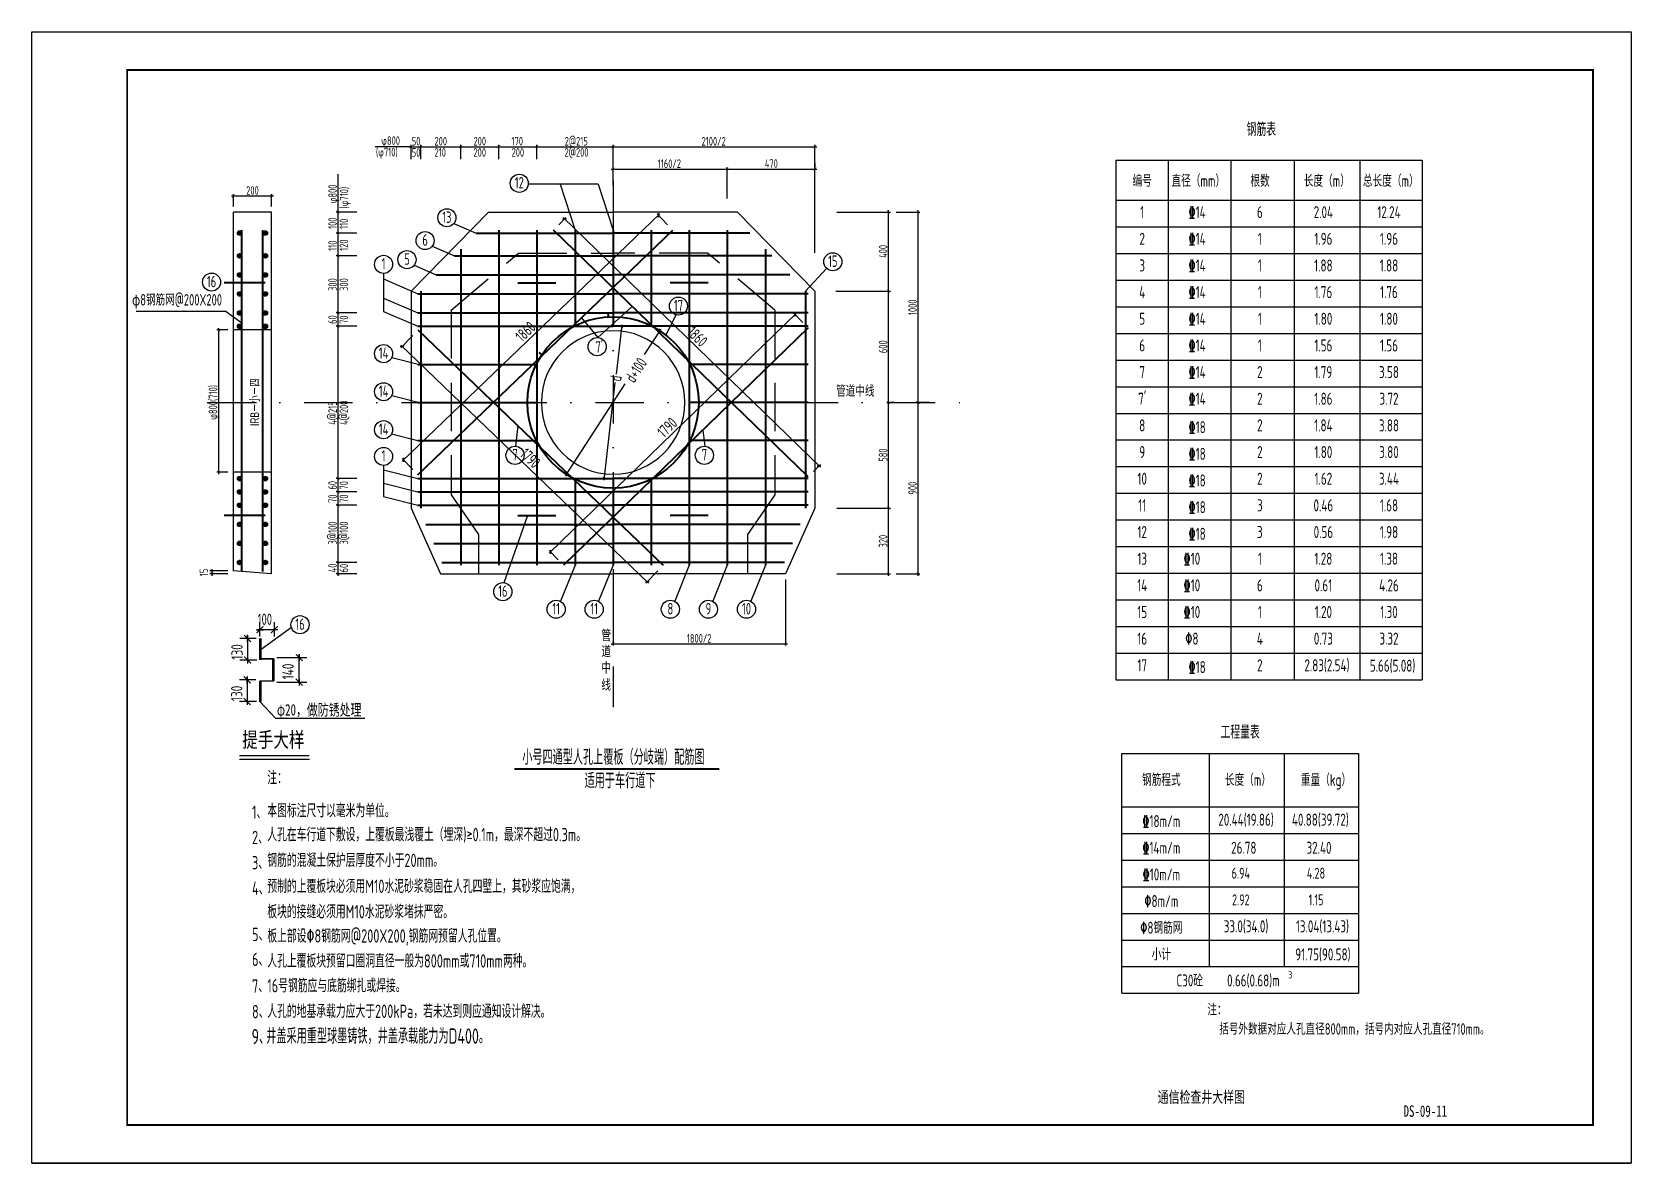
# Model space of a CAD drawing. Extents: x -62 to 831, y 365 to 975.
# Drawn here: x 411.1 to 831.1, y 678.4 to 975.4 of the extents above; entities that cross this region are included whole.
import ezdxf
from ezdxf.enums import TextEntityAlignment as Align

# ---------------------------------------------------------------- set-up
doc = ezdxf.new("R2010")
doc.units = 0
doc.linetypes.add('DASHDOT', pattern=[25.4, 12.7, -6.35, 0, -6.35])
doc.linetypes.add('DASHED', pattern=[19.05, 12.7, -6.35])
doc.layers.get('0').update_dxf_attribs({"linetype": 'CONTINUOUS'})
doc.layers.get('DEFPOINTS').update_dxf_attribs({"linetype": 'CONTINUOUS'})
for name, color, linetype in [('0-TK', 7, 'CONTINUOUS'), ('TK', 7, 'CONTINUOUS'), ('尺寸标注', 3, 'CONTINUOUS'), ('文字', 3, 'CONTINUOUS'), ('标注', 6, 'CONTINUOUS'), ('标注引线', 3, 'CONTINUOUS'), ('表格', 3, 'CONTINUOUS'), ('轮廓线', 1, 'CONTINUOUS')]:
    doc.layers.add(name, color=color, linetype=linetype)
doc.layers.add('钢筋', color=5, linetype='CONTINUOUS', lineweight=40)
doc.styles.add('HZTXT', font='仿宋_GB2312.ttf', dxfattribs={"width": 0.75, "height": 3})
doc.styles.add('JT-TK', font='simfang.ttf', dxfattribs={"width": 0.7, "height": 3})
doc.styles.get("Standard").update_dxf_attribs({"font": 'tssdeng.shx', "width": 0.7, "bigfont": 'tssdchn.shx'})
doc.dimstyles.get("Standard").update_dxf_attribs({"dimscale": 0, "dimtxt": 4.5, "dimasz": 1.5, "dimexe": 1, "dimexo": 3, "dimtad": 1, "dimdec": 4, "dimlfac": 10, "dimdsep": 46, "dimlunit": 6, "dimtxsty": 'HZTXT', "dimblk1": 'ARCHTICK', "dimblk2": 'ARCHTICK', "dimsah": 1, "dimcen": 2.5, "dimdle": 1, "dimadec": 0, "dimazin": 0, "dimtfac": 1, "dimtdec": 4, "dimtmove": 2, "dimatfit": 3, "dimldrblk": 'ARCHTICK', "dimfxl": 1, "dimtolj": 1, "dimtzin": 0, "dimarcsym": 0})

# ---------------------------------------------------------------- blocks, each defined once
blk = doc.blocks.new('_ARCHTICK')
at = {"color": 0, "linetype": 'ByBlock', "const_width": 0.15}
blk.add_lwpolyline([(-0.5, -0.5), (0.5, 0.5)], dxfattribs=at)
blk = doc.blocks.new('*D5')
at = {"layer": 'DEFPOINTS', "color": 0, "transparency": 16777216}
for p in [(565.99, 897.94), (561.5, 858.2)]:
    blk.add_point(p, dxfattribs=at)
at = {"layer": '尺寸标注', "color": 0, "lineweight": -2, "transparency": 16777216}
for p, q in [((566.05, 898.44), (564.59, 885.51)), ((566.3, 897.56), (565.68, 898.33)), ((561.45, 857.7), (564.34, 883.31)), ((561.81, 857.81), (561.2, 858.58))]:
    blk.add_line(p, q, dxfattribs=at)
at = {"layer": '尺寸标注', "color": 0, "transparency": 16777216, "insert": (564.46, 884.41), "char_height": 3, "attachment_point": 5, "rotation": 83.5625}
blk.add_mtext('\\A1;d', dxfattribs=at)
blk = doc.blocks.new('*D7')
at = {"layer": 'DEFPOINTS', "color": 0, "transparency": 16777216}
for p in [(576, 896.94), (551.5, 859.2)]:
    blk.add_point(p, dxfattribs=at)
at = {"layer": '尺寸标注', "color": 0, "lineweight": -2, "transparency": 16777216}
for p, q in [((576.27, 897.36), (571.94, 890.69)), ((576.1, 896.46), (575.9, 897.43)), ((551.22, 858.78), (566.9, 882.93)), ((551.6, 858.71), (551.39, 859.68))]:
    blk.add_line(p, q, dxfattribs=at)
at = {"layer": '尺寸标注', "color": 0, "transparency": 16777216, "insert": (569.79, 886.57), "char_height": 3, "attachment_point": 5, "rotation": 57.0089}
blk.add_mtext('\\A1;d+100', dxfattribs=at)
blk = doc.blocks.new('_Oblique')
at = {"color": 0, "linetype": 'ByBlock', "lineweight": -2}
blk.add_line((-0.5, -0.5), (0.5, 0.5), dxfattribs=at)
blk = doc.blocks.new('*D8')
at = {"layer": 'DEFPOINTS', "color": 0, "transparency": 16777216}
for p in [(575.68, 927.27), (579.47, 923.32), (512.5, 859.07)]:
    blk.add_point(p, dxfattribs=at)
at = {"layer": '尺寸标注', "color": 0, "lineweight": -2, "transparency": 16777216}
for p, q in [((508.34, 862.68), (576.04, 927.62)), ((578.08, 924.76), (575.33, 927.63)), ((511.11, 860.51), (508.36, 863.38))]:
    blk.add_line(p, q, dxfattribs=at)
at = {"layer": '尺寸标注', "color": 0, "lineweight": -2, "transparency": 16777216, "xscale": 0.7, "yscale": 0.7, "zscale": 0.7}
for p, rotation in [((575.68, 927.27), 43.81296416717549), ((508.71, 863.02), 223.8129641671755)]:
    blk.add_blockref('_Oblique', p, dxfattribs=dict(at, rotation=rotation))
at = {"layer": '尺寸标注', "color": 0, "transparency": 16777216, "insert": (540.72, 896.68), "char_height": 3, "attachment_point": 5, "rotation": 43.813}
blk.add_mtext('\\A1;1860', dxfattribs=at)
blk = doc.blocks.new('*D9')
at = {"layer": 'DEFPOINTS', "color": 0, "transparency": 16777216}
for p in [(611.59, 901.14), (615, 897.63), (550.72, 835.32)]:
    blk.add_point(p, dxfattribs=at)
at = {"layer": '尺寸标注', "color": 0, "lineweight": -2, "transparency": 16777216}
for p, q in [((546.95, 838.48), (611.95, 901.49)), ((613.61, 899.07), (611.25, 901.5)), ((549.33, 836.76), (546.97, 839.19))]:
    blk.add_line(p, q, dxfattribs=at)
at = {"layer": '尺寸标注', "color": 0, "lineweight": -2, "transparency": 16777216, "xscale": 0.7, "yscale": 0.7, "zscale": 0.7}
for p, rotation in [((611.59, 901.14), 44.10918552547958), ((547.31, 838.83), 224.1091855254796)]:
    blk.add_blockref('_Oblique', p, dxfattribs=dict(at, rotation=rotation))
at = {"layer": '尺寸标注', "color": 0, "transparency": 16777216, "insert": (577.97, 871.51), "char_height": 3, "attachment_point": 5, "rotation": 44.1092}
blk.add_mtext('\\A1;1790', dxfattribs=at)
blk = doc.blocks.new('*D10')
at = {"layer": 'DEFPOINTS', "color": 0, "transparency": 16777216}
for p in [(548.14, 923.32), (617.85, 861.45), (615, 858.51)]:
    blk.add_point(p, dxfattribs=at)
at = {"layer": '尺寸标注', "color": 0, "lineweight": -2, "transparency": 16777216}
for p, q in [((549.53, 924.76), (551.33, 926.62)), ((550.63, 926.61), (618.2, 861.1)), ((616.39, 859.94), (618.19, 861.81))]:
    blk.add_line(p, q, dxfattribs=at)
at = {"layer": '尺寸标注', "color": 0, "lineweight": -2, "transparency": 16777216, "xscale": 0.7, "yscale": 0.7, "zscale": 0.7}
for p, rotation in [((550.99, 926.26), 135.8908144745205), ((617.85, 861.45), 315.8908144745205)]:
    blk.add_blockref('_Oblique', p, dxfattribs=dict(at, rotation=rotation))
at = {"layer": '尺寸标注', "color": 0, "transparency": 16777216, "insert": (585.89, 895.38), "char_height": 3, "attachment_point": 5, "rotation": 315.8908}
blk.add_mtext('\\A1;1860', dxfattribs=at)
blk = doc.blocks.new('*D11')
at = {"layer": 'DEFPOINTS', "color": 0, "transparency": 16777216}
for p in [(512.5, 897.12), (576.87, 835.32), (572.72, 831.01)]:
    blk.add_point(p, dxfattribs=at)
at = {"layer": '尺寸标注', "color": 0, "lineweight": -2, "transparency": 16777216}
for p, q in [((511.11, 895.68), (508.01, 892.45)), ((507.99, 893.16), (573.08, 830.66)), ((575.48, 833.88), (572.38, 830.65))]:
    blk.add_line(p, q, dxfattribs=at)
at = {"layer": '尺寸标注', "color": 0, "lineweight": -2, "transparency": 16777216, "xscale": 0.7, "yscale": 0.7, "zscale": 0.7}
for p, rotation in [((508.36, 892.81), 136.164803537651), ((572.72, 831.01), 316.164803537651)]:
    blk.add_blockref('_Oblique', p, dxfattribs=dict(at, rotation=rotation))
at = {"layer": '尺寸标注', "color": 0, "transparency": 16777216, "insert": (542.01, 863.44), "char_height": 3, "attachment_point": 5, "rotation": 316.1648}
blk.add_mtext('\\A1;1790', dxfattribs=at)
blk = doc.blocks.new('_DIMX')
blk.add_line((-150, 0), (150, 0))
at = {"const_width": 50}
blk.add_lwpolyline([(-150.36, -150.36), (150.36, 150.36)], dxfattribs=at)

msp = doc.modelspace()

# ---------------------------------------------------------------- hatches: boundary and pattern name
at = {"layer": '钢筋'}
h = msp.add_hatch(color=256, dxfattribs=at)
edge = h.paths.add_edge_path()
edge.add_arc((465.654, 922.57), 0.5, -180, 180, ccw=False)
h = msp.add_hatch(color=256, dxfattribs=at)
edge = h.paths.add_edge_path()
edge.add_arc((472.416, 922.57), 0.5, 0, 360)
h = msp.add_hatch(color=256, dxfattribs=at)
edge = h.paths.add_edge_path()
edge.add_arc((465.654, 916.57), 0.5, -180, 180, ccw=False)
h = msp.add_hatch(color=256, dxfattribs=at)
edge = h.paths.add_edge_path()
edge.add_arc((472.416, 916.57), 0.5, 0, 360)
h = msp.add_hatch(color=256, dxfattribs=at)
edge = h.paths.add_edge_path()
edge.add_arc((465.654, 911.57), 0.5, -180, 180, ccw=False)
h = msp.add_hatch(color=256, dxfattribs=at)
edge = h.paths.add_edge_path()
edge.add_arc((472.416, 911.57), 0.5, 0, 360)
h = msp.add_hatch(color=256, dxfattribs=at)
edge = h.paths.add_edge_path()
edge.add_arc((465.654, 906.57), 0.5, -180, 180, ccw=False)
h = msp.add_hatch(color=256, dxfattribs=at)
edge = h.paths.add_edge_path()
edge.add_arc((472.416, 906.57), 0.5, 0, 360)
h = msp.add_hatch(color=256, dxfattribs=at)
edge = h.paths.add_edge_path()
edge.add_arc((465.654, 901.57), 0.5, -180, 180, ccw=False)
h = msp.add_hatch(color=256, dxfattribs=at)
edge = h.paths.add_edge_path()
edge.add_arc((472.416, 901.57), 0.5, 0, 360)
h = msp.add_hatch(color=256, dxfattribs=at)
edge = h.paths.add_edge_path()
edge.add_arc((465.654, 898.07), 0.5, -180, 180, ccw=False)
h = msp.add_hatch(color=256, dxfattribs=at)
edge = h.paths.add_edge_path()
edge.add_arc((472.416, 898.07), 0.5, 0, 360)
h = msp.add_hatch(color=256, dxfattribs=at)
edge = h.paths.add_edge_path()
edge.add_arc((465.654, 858.07), 0.5, -180, 180, ccw=False)
h = msp.add_hatch(color=256, dxfattribs=at)
edge = h.paths.add_edge_path()
edge.add_arc((472.416, 858.07), 0.5, 0, 360)
h = msp.add_hatch(color=256, dxfattribs=at)
edge = h.paths.add_edge_path()
edge.add_arc((465.654, 854.57), 0.5, -180, 180, ccw=False)
h = msp.add_hatch(color=256, dxfattribs=at)
edge = h.paths.add_edge_path()
edge.add_arc((472.416, 854.57), 0.5, 0, 360)
h = msp.add_hatch(color=256, dxfattribs=at)
edge = h.paths.add_edge_path()
edge.add_arc((465.654, 851.07), 0.5, -180, 180, ccw=False)
h = msp.add_hatch(color=256, dxfattribs=at)
edge = h.paths.add_edge_path()
edge.add_arc((472.416, 851.07), 0.5, 0, 360)
h = msp.add_hatch(color=256, dxfattribs=at)
edge = h.paths.add_edge_path()
edge.add_arc((465.654, 846.07), 0.5, -180, 180, ccw=False)
h = msp.add_hatch(color=256, dxfattribs=at)
edge = h.paths.add_edge_path()
edge.add_arc((472.416, 846.07), 0.5, 0, 360)
h = msp.add_hatch(color=256, dxfattribs=at)
edge = h.paths.add_edge_path()
edge.add_arc((465.654, 841.07), 0.5, -180, 180, ccw=False)
h = msp.add_hatch(color=256, dxfattribs=at)
edge = h.paths.add_edge_path()
edge.add_arc((472.416, 841.07), 0.5, 0, 360)
h = msp.add_hatch(color=256, dxfattribs=at)
edge = h.paths.add_edge_path()
edge.add_arc((465.654, 836.07), 0.5, -180, 180, ccw=False)
h = msp.add_hatch(color=256, dxfattribs=at)
edge = h.paths.add_edge_path()
edge.add_arc((472.416, 836.07), 0.5, 0, 360)

# ---------------------------------------------------------------- linework, layer by layer
at = {"linetype": 'DASHDOT'}
msp.add_line((457.133, 878.07), (658.972, 878.07), dxfattribs=at)
at = {"color": 0, "linetype": 'ByBlock', "const_width": 0.113}
for points in [[(511.122, 945.614), (510.372, 944.864)], [(513.622, 945.614), (512.872, 944.864)], [(512.872, 944.864), (513.622, 945.614)], [(524.122, 945.614), (523.372, 944.864)], [(523.372, 944.864), (524.122, 945.614)], [(534.122, 945.614), (533.372, 944.864)], [(533.372, 944.864), (534.122, 945.614)], [(544.122, 945.614), (543.372, 944.864)], [(543.372, 944.864), (544.122, 945.614)], [(564.122, 945.614), (563.372, 944.864)], [(563.372, 944.864), (564.122, 945.614)], [(616.372, 944.864), (617.122, 945.614)], [(564.122, 939.747), (563.372, 938.997)], [(594.122, 939.747), (593.372, 938.997)], [(593.372, 938.997), (594.122, 939.747)], [(616.372, 938.997), (617.122, 939.747)], [(491.884, 927.695), (491.134, 928.445)], [(636.474, 927.695), (635.724, 928.445)], [(491.134, 922.945), (491.884, 922.195)], [(491.884, 922.195), (491.134, 922.945)], [(491.134, 916.945), (491.884, 916.195)], [(491.884, 916.195), (491.134, 916.945)], [(635.724, 907.695), (636.474, 906.945)], [(636.474, 906.945), (635.724, 907.695)], [(491.134, 901.945), (491.884, 901.195)], [(491.884, 901.195), (491.134, 901.945)], [(491.134, 898.445), (491.884, 897.695)], [(491.884, 897.695), (491.134, 898.445)], [(635.724, 878.445), (636.474, 877.695)], [(636.474, 877.695), (635.724, 878.445)], [(491.134, 858.445), (491.884, 857.695)], [(491.884, 857.695), (491.134, 858.445)], [(491.134, 854.945), (491.884, 854.195)], [(491.884, 854.195), (491.134, 854.945)], [(491.134, 851.445), (491.884, 850.695)], [(491.884, 850.695), (491.134, 851.445)], [(635.724, 850.695), (636.474, 849.945)], [(636.474, 849.945), (635.724, 850.695)], [(491.134, 836.445), (491.884, 835.695)], [(491.884, 835.695), (491.134, 836.445)], [(491.134, 833.445), (491.884, 832.695)], [(635.724, 833.445), (636.474, 832.695)], [(608.685, 814.345), (609.435, 815.095)]]:
    msp.add_lwpolyline(points, dxfattribs=at)
at = {"linetype": 'DASHDOT'}
msp.add_lwpolyline([(563.747, 936.26), (563.747, 798.075)], dxfattribs=at)
at = {"layer": '0-TK', "color": 0}
msp.add_line((821.118, 704.361), (821.118, 688.361), dxfattribs=at)
at = {"layer": 'TK', "linetype": 'Continuous'}
for p, q in [((411.118, 975.361), (831.118, 975.361)), ((411.118, 678.361), (411.118, 975.361)), ((831.118, 975.361), (831.118, 678.361)), ((436.118, 688.361), (436.118, 704.361)), ((436.118, 688.361), (436.118, 704.361)), ((436.118, 688.361), (436.118, 704.361)), ((831.118, 678.361), (411.118, 678.361)), ((411.118, 678.361), (831.118, 678.361))]:
    msp.add_line(p, q, dxfattribs=at)
at = {"layer": 'TK', "linetype": 'Continuous', "const_width": 0.5}
msp.add_lwpolyline([(436.118, 688.361), (436.118, 965.361), (821.118, 965.361), (821.118, 688.361), (436.118, 688.361)], dxfattribs=at)
at = {"layer": 'TK', "color": 7, "linetype": 'Continuous', "const_width": 0.5, "flags": 128}
msp.add_lwpolyline([(436.118, 704.361), (436.118, 688.361)], dxfattribs=at)
at = {"layer": '尺寸标注'}
for p, q in [((510.747, 945.239), (501.292, 945.239)), ((510.247, 945.239), (513.747, 945.239)), ((510.747, 941.996), (510.747, 945.739)), ((512.747, 945.239), (524.247, 945.239)), ((513.247, 941.996), (513.247, 945.739)), ((513.247, 941.996), (513.247, 945.739)), ((523.247, 945.239), (534.247, 945.239)), ((523.747, 941.996), (523.747, 945.739)), ((523.747, 941.996), (523.747, 945.739)), ((533.247, 945.239), (544.247, 945.239)), ((533.747, 941.996), (533.747, 945.739)), ((533.747, 941.996), (533.747, 945.739)), ((543.247, 945.239), (564.247, 945.239)), ((543.747, 941.996), (543.747, 945.739)), ((543.747, 941.996), (543.747, 945.739)), ((563.247, 945.239), (617.247, 945.239)), ((563.747, 935.017), (563.747, 945.739)), ((563.747, 941.996), (563.747, 945.739)), ((616.747, 917.373), (616.747, 945.739)), ((616.747, 940.872), (616.747, 939.872)), ((491.509, 922.07), (491.509, 938.048)), ((563.247, 939.372), (594.247, 939.372)), ((563.747, 938.878), (563.747, 938.872)), ((593.247, 939.372), (617.247, 939.372)), ((593.747, 931.637), (593.747, 939.872)), ((593.747, 931.637), (593.747, 939.872)), ((464.035, 929.57), (464.035, 932.805)), ((474.035, 929.57), (474.035, 932.805)), ((463.535, 932.305), (474.535, 932.305)), ((636.099, 906.82), (636.099, 928.57)), ((643.857, 877.57), (643.857, 928.57)), ((496.438, 928.07), (491.009, 928.07)), ((622.523, 928.07), (636.599, 928.07)), ((638.099, 928.07), (644.357, 928.07)), ((496.438, 922.57), (491.009, 922.57)), ((496.438, 922.57), (491.009, 922.57)), ((491.509, 916.07), (491.509, 923.07)), ((496.438, 916.57), (491.009, 916.57)), ((496.438, 916.57), (491.009, 916.57)), ((491.509, 901.07), (491.509, 917.07)), ((622.259, 907.32), (636.599, 907.32)), ((622.523, 907.32), (636.599, 907.32)), ((636.099, 877.57), (636.099, 907.82)), ((496.438, 901.57), (491.009, 901.57)), ((496.438, 901.57), (491.009, 901.57)), ((491.509, 897.57), (491.509, 902.07)), ((462.535, 897.123), (459.682, 897.123)), ((460.182, 859.289), (460.182, 897.623)), ((496.438, 898.07), (491.009, 898.07)), ((496.438, 898.07), (491.009, 898.07)), ((491.509, 857.57), (491.509, 898.57)), ((636.099, 849.82), (636.099, 878.57)), ((637.599, 878.07), (636.599, 878.07)), ((637.599, 878.07), (636.599, 878.07)), ((646.761, 878.07), (643.357, 878.07)), ((646.761, 878.07), (643.357, 878.07)), ((643.857, 832.57), (643.857, 878.57)), ((462.535, 859.789), (459.682, 859.789)), ((496.438, 858.07), (491.009, 858.07)), ((496.438, 858.07), (491.009, 858.07)), ((491.509, 854.07), (491.509, 858.57)), ((496.438, 854.57), (491.009, 854.57)), ((496.438, 854.57), (491.009, 854.57)), ((491.509, 850.57), (491.509, 855.07)), ((496.438, 851.07), (491.009, 851.07)), ((496.438, 851.07), (491.009, 851.07)), ((491.509, 835.57), (491.509, 851.57)), ((622.523, 850.32), (636.599, 850.32)), ((622.523, 850.32), (636.599, 850.32)), ((636.099, 832.57), (636.099, 850.82)), ((496.438, 836.07), (491.009, 836.07)), ((496.438, 836.07), (491.009, 836.07)), ((491.509, 832.57), (491.509, 836.57)), ((462.535, 833.82), (457.837, 833.82)), ((462.519, 833.07), (457.837, 833.07)), ((458.337, 834.32), (458.337, 832.57)), ((496.438, 833.07), (491.009, 833.07)), ((622.523, 833.07), (636.599, 833.07)), ((638.099, 833.07), (644.357, 833.07)), ((609.06, 831.57), (609.06, 814.22)), ((470.998, 816.648), (470.998, 820.402)), ((474.784, 816.648), (474.784, 820.402)), ((563.747, 821.395), (563.747, 814.22)), ((469.996, 816.119), (465.731, 816.119)), ((467.731, 815.219), (467.731, 817.019)), ((467.731, 816.113), (467.731, 810.452)), ((470.098, 818.402), (471.898, 818.402)), ((474.784, 818.402), (470.998, 818.402)), ((475.684, 818.402), (473.884, 818.402)), ((467.731, 811.346), (467.731, 809.546)), ((475.388, 811.064), (483.305, 811.064)), ((481.305, 810.164), (481.305, 811.964)), ((481.305, 804.637), (481.305, 811.058)), ((563.247, 814.72), (609.56, 814.72)), ((470.197, 810.446), (465.731, 810.446)), ((469.919, 805.218), (465.654, 805.218)), ((467.654, 804.318), (467.654, 806.118)), ((467.654, 805.212), (467.654, 799.551)), ((475.388, 804.631), (483.305, 804.631)), ((481.305, 805.531), (481.305, 803.731)), ((470.12, 799.545), (465.654, 799.545)), ((467.654, 800.445), (467.654, 798.645))]:
    msp.add_line(p, q, dxfattribs=at)
at = {"layer": '尺寸标注', "const_width": 0.5}
msp.add_lwpolyline([(537.78, 781.822), (591.643, 781.822)], dxfattribs=at)
at = {"layer": '标注'}
for p, q in [((559.842, 935.397), (541.479, 935.397)), ((549.842, 935.397), (553.747, 923.32)), ((559.842, 935.397), (563.747, 923.32)), ((521.96, 925.099), (527.788, 922.57)), ((516.239, 919.099), (522.067, 916.57)), ((503.432, 911.957), (503.432, 902.003)), ((511.471, 914.099), (517.3, 911.57)), ((614.247, 907.32), (619.834, 913.29)), ((503.432, 910.503), (512.497, 906.57)), ((503.432, 905.503), (512.497, 901.57)), ((559.709, 895.105), (568.79, 903.301)), ((438.52, 902.043), (461.877, 902.043)), ((466.279, 898.876), (461.877, 902.043)), ((503.432, 902.003), (512.497, 898.07)), ((555.477, 900.305), (559.709, 895.105)), ((577.629, 895.778), (580.32, 901.073)), ((505.632, 889.915), (512.89, 888.07)), ((505.632, 879.915), (512.89, 878.07)), ((505.575, 869.829), (512.497, 868.07)), ((538.702, 871.963), (538.139, 866.572)), ((587.325, 870.808), (587.871, 866.572)), ((503.432, 861.519), (503.432, 853.374)), ((503.432, 860.374), (512.497, 858.07)), ((503.432, 856.874), (512.497, 854.57)), ((503.432, 853.374), (512.497, 851.07)), ((541.247, 848.377), (535.075, 830.743)), ((553.747, 835.32), (549.954, 825.855)), ((563.747, 835.32), (559.954, 825.855)), ((583.747, 835.32), (579.954, 825.855)), ((593.747, 835.32), (589.954, 825.855)), ((603.747, 835.32), (599.954, 825.855)), ((471.283, 813.31), (479.246, 819.039))]:
    msp.add_line(p, q, dxfattribs=at)
for centre in [(539.109, 935.625), (520.098, 926.583), (514.377, 920.583), (503.462, 914.337), (509.61, 915.583), (621.461, 915.028), (458.282, 909.683), (580.916, 903.377), (559.571, 892.729), (503.462, 890.892), (503.462, 880.892), (503.462, 870.924), (503.462, 863.899), (538.001, 864.196), (587.733, 864.196), (534.795, 828.38), (548.791, 823.779), (558.791, 823.779), (578.791, 823.779), (588.791, 823.779), (598.791, 823.779), (481.527, 819.718)]:
    msp.add_circle(centre, 2.38, dxfattribs=at)
at = {"layer": '标注引线'}
for p, q in [((475.104, 795.148), (470.983, 799.54)), ((475.104, 795.148), (498.522, 795.148)), ((483.989, 784.338), (465.603, 784.338))]:
    msp.add_line(p, q, dxfattribs=at)
at = {"layer": '标注引线', "const_width": 0.4}
msp.add_lwpolyline([(483.989, 785.338), (465.603, 785.338)], dxfattribs=at)
at = {"layer": '表格'}
for p, q in [((695.764, 941.721), (695.764, 805.221)), ((695.764, 941.721), (776.219, 941.721)), ((709.511, 941.721), (709.511, 805.221)), ((726, 941.721), (726, 805.221)), ((742.68, 941.721), (742.68, 805.221)), ((759.913, 941.721), (759.913, 805.221)), ((776.219, 941.721), (776.219, 805.221)), ((695.764, 931.221), (776.219, 931.221)), ((695.764, 924.221), (776.219, 924.221)), ((695.764, 917.221), (776.219, 917.221)), ((695.764, 910.221), (776.219, 910.221)), ((695.764, 903.221), (776.219, 903.221)), ((695.764, 896.221), (776.219, 896.221)), ((695.764, 889.221), (776.219, 889.221)), ((695.764, 882.221), (776.219, 882.221)), ((695.764, 875.221), (776.219, 875.221)), ((695.764, 868.221), (776.219, 868.221)), ((695.764, 861.221), (776.219, 861.221)), ((695.764, 854.221), (776.219, 854.221)), ((695.764, 847.221), (776.219, 847.221)), ((695.764, 840.221), (776.219, 840.221)), ((695.764, 833.221), (776.219, 833.221)), ((695.764, 826.221), (776.219, 826.221)), ((695.764, 819.221), (776.219, 819.221)), ((695.764, 812.221), (776.219, 812.221)), ((695.764, 805.221), (776.219, 805.221)), ((697.398, 785.92), (759.552, 785.92)), ((697.398, 722.92), (697.398, 785.92)), ((720.285, 785.92), (720.285, 729.92)), ((740.042, 785.92), (740.042, 729.92)), ((759.552, 785.92), (759.552, 722.92)), ((697.398, 771.92), (759.552, 771.92)), ((697.398, 764.92), (759.552, 764.92)), ((697.398, 757.92), (759.552, 757.92)), ((697.398, 750.92), (759.552, 750.92)), ((697.398, 743.92), (759.552, 743.92)), ((697.398, 736.92), (759.552, 736.92)), ((697.398, 729.92), (759.552, 729.92)), ((697.398, 722.92), (759.552, 722.92))]:
    msp.add_line(p, q, dxfattribs=at)
at = {"layer": '轮廓线'}
for p, q in [((464.035, 833.82), (464.035, 928.07)), ((474.035, 928.07), (464.035, 928.07)), ((474.035, 833.07), (474.035, 928.07)), ((510.747, 907.32), (531.032, 928.07)), ((531.032, 928.07), (563.747, 928.07)), ((596.462, 928.07), (563.747, 928.07)), ((616.747, 907.32), (596.462, 928.07)), ((510.747, 907.32), (510.747, 850.32)), ((616.747, 907.32), (616.747, 850.32)), ((474.035, 897.123), (464.035, 897.123)), ((474.035, 859.789), (464.035, 859.789)), ((510.747, 850.32), (518.435, 833.07)), ((616.747, 850.32), (609.06, 833.07)), ((474.035, 833.07), (464.035, 833.82)), ((518.435, 833.07), (563.747, 833.07)), ((609.06, 833.07), (563.747, 833.07))]:
    msp.add_line(p, q, dxfattribs=at)
at = {"layer": '轮廓线', "linetype": 'DASHED'}
for p, q in [((521.247, 902.32), (538.945, 917.32)), ((538.945, 917.32), (563.747, 917.32)), ((588.549, 917.32), (563.747, 917.32)), ((606.247, 902.32), (588.549, 917.32)), ((521.247, 902.32), (521.247, 853.82)), ((606.247, 902.32), (606.247, 853.82)), ((521.247, 853.82), (528.435, 843.368)), ((606.247, 853.82), (599.06, 843.368)), ((528.435, 843.368), (528.435, 833.07)), ((599.06, 843.368), (599.06, 833.07))]:
    msp.add_line(p, q, dxfattribs=at)
at = {"layer": '轮廓线'}
for start, end in [(90, 270), (270, 90)]:
    msp.add_arc((563.747, 878.07), 18.838, start, end, dxfattribs=at)
at = {"layer": '钢筋'}
for p, q in [((466.279, 833.72), (466.279, 923.32)), ((471.791, 833.72), (471.791, 923.32)), ((512.497, 859.07), (579.467, 923.32)), ((527.788, 922.57), (563.747, 922.57)), ((533.747, 923.32), (533.747, 835.32)), ((543.747, 923.32), (543.747, 835.32)), ((614.997, 858.509), (548.138, 923.32)), ((553.747, 923.32), (553.747, 898.07)), ((563.747, 923.32), (563.747, 898.07)), ((599.706, 922.57), (563.747, 922.57)), ((573.747, 923.32), (573.747, 898.07)), ((583.747, 923.32), (583.747, 835.32)), ((593.747, 923.32), (593.747, 835.32)), ((522.067, 916.57), (563.747, 916.57)), ((523.747, 918.333), (523.747, 835.32)), ((605.427, 916.57), (563.747, 916.57)), ((603.747, 918.333), (603.747, 835.32)), ((517.3, 911.57), (563.747, 911.57)), ((610.195, 911.57), (563.747, 911.57)), ((472.386, 909.46), (461.581, 909.46)), ((513.247, 907.32), (513.247, 850.32)), ((538.747, 909.46), (543.747, 909.46)), ((543.747, 909.46), (548.747, 909.46)), ((583.747, 909.46), (578.747, 909.46)), ((588.747, 909.46), (583.747, 909.46)), ((614.247, 907.32), (614.247, 850.32)), ((512.497, 906.57), (563.747, 906.57)), ((614.997, 906.57), (563.747, 906.57)), ((512.497, 901.57), (563.747, 901.57)), ((562.409, 901.725), (562.476, 900.535)), ((614.997, 901.57), (563.747, 901.57)), ((512.497, 898.07), (563.747, 898.07)), ((512.497, 897.123), (576.865, 835.32)), ((614.997, 897.632), (550.717, 835.32)), ((614.997, 898.07), (563.747, 898.07)), ((544.217, 891.154), (545.054, 890.593)), ((512.497, 888.07), (543.747, 888.07)), ((614.997, 888.07), (583.747, 888.07)), ((512.497, 878.07), (543.747, 878.07)), ((614.997, 878.07), (583.747, 878.07)), ((512.497, 868.07), (543.747, 868.07)), ((614.997, 868.07), (583.747, 868.07)), ((512.497, 858.07), (563.747, 858.07)), ((553.747, 858.07), (553.747, 835.32)), ((614.997, 858.07), (563.747, 858.07)), ((563.747, 858.07), (563.747, 835.32)), ((573.747, 858.07), (573.747, 835.32)), ((512.497, 854.57), (563.747, 854.57)), ((614.997, 854.57), (563.747, 854.57)), ((512.497, 851.07), (563.747, 851.07)), ((614.997, 851.07), (563.747, 851.07)), ((472.339, 848.377), (461.581, 848.377)), ((514.581, 846.07), (563.747, 846.07)), ((538.747, 848.377), (543.747, 848.377)), ((543.747, 848.377), (548.747, 848.377)), ((612.914, 846.07), (563.747, 846.07)), ((583.747, 848.377), (578.747, 848.377)), ((588.747, 848.377), (583.747, 848.377)), ((516.664, 841.07), (563.747, 841.07)), ((610.831, 841.07), (563.747, 841.07)), ((518.747, 836.07), (563.747, 836.07)), ((608.747, 836.07), (563.747, 836.07))]:
    msp.add_line(p, q, dxfattribs=at)
at = {"layer": '钢筋', "const_width": 0.4}
for points in [[(470.983, 810.446), (470.983, 816.15)], [(471.283, 810.458), (471.283, 816.161)], [(474.346, 810.766), (470.983, 810.766)], [(474.646, 810.777), (471.283, 810.777)], [(474.346, 804.925), (474.346, 810.766)], [(474.646, 804.936), (474.646, 810.777)], [(470.906, 799.545), (470.906, 804.925)], [(470.906, 804.925), (474.346, 804.925)], [(471.206, 799.532), (471.206, 804.936)], [(471.206, 804.936), (474.646, 804.936)]]:
    msp.add_lwpolyline(points, dxfattribs=at)
at = {"layer": '钢筋'}
for centre, radius in [((465.654, 922.57), 0.5), ((472.416, 922.57), 0.5), ((465.654, 916.57), 0.5), ((472.416, 916.57), 0.5), ((465.654, 911.57), 0.5), ((472.416, 911.57), 0.5), ((465.654, 906.57), 0.5), ((472.416, 906.57), 0.5), ((465.654, 901.57), 0.5), ((472.416, 901.57), 0.5), ((563.747, 878.07), 22.5), ((465.654, 898.07), 0.5), ((472.416, 898.07), 0.5), ((465.654, 858.07), 0.5), ((472.416, 858.07), 0.5), ((465.654, 854.57), 0.5), ((472.416, 854.57), 0.5), ((465.654, 851.07), 0.5), ((472.416, 851.07), 0.5), ((465.654, 846.07), 0.5), ((472.416, 846.07), 0.5), ((465.654, 841.07), 0.5), ((472.416, 841.07), 0.5), ((465.654, 836.07), 0.5), ((472.416, 836.07), 0.5)]:
    msp.add_circle(centre, radius, dxfattribs=at)

# ---------------------------------------------------------------- block references
at = {"layer": '尺寸标注'}
for name, p, xscale, yscale, zscale, rotation in [('_ARCHTICK', (464.035, 932.305), 0.75, 0.75, 0.75, 180), ('_ARCHTICK', (643.857, 928.07), 0.75, 0.75, 0.75, 90), ('_ARCHTICK', (460.182, 897.123), 0.75, 0.75, 0.75, 90), ('_ARCHTICK', (643.857, 878.07), 0.75, 0.75, 0.75, 270), ('_ARCHTICK', (643.857, 878.07), 0.75, 0.75, 0.75, 90), ('_ARCHTICK', (460.182, 859.789), 0.75, 0.75, 0.75, 270), ('_ARCHTICK', (458.337, 833.82), 0.75, 0.75, 0.75, 90), ('_ARCHTICK', (458.337, 833.07), 0.75, 0.75, 0.75, 270), ('_ARCHTICK', (643.857, 833.07), 0.75, 0.75, 0.75, 270), ('_DIMX', (470.998, 818.402), 0.005999999993946403, 0.005999999993946403, 0.005999999993946403, 180), ('_DIMX', (474.784, 818.402), 0.005999999993946403, 0.005999999993946403, 0.005999999993946403, 180), ('_DIMX', (467.737, 816.113), 0.005999999993946403, 0.005999999993946403, 0.005999999993946403, 270), ('_ARCHTICK', (563.747, 814.72), 0.75, 0.75, 0.75, 180), ('_DIMX', (467.737, 810.446), 0.005999999993946403, 0.005999999993946403, 0.005999999993946403, 270), ('_DIMX', (481.311, 811.058), 0.005999999993946403, 0.005999999993946403, 0.005999999993946403, 270), ('_DIMX', (467.66, 805.212), 0.005999999993946403, 0.005999999993946403, 0.005999999993946403, 270), ('_DIMX', (481.311, 804.631), 0.005999999993946403, 0.005999999993946403, 0.005999999993946403, 270), ('_DIMX', (467.66, 799.551), 0.005999999993946403, 0.005999999993946403, 0.005999999993946403, 270)]:
    msp.add_blockref(name, p, dxfattribs=dict(at, xscale=xscale, yscale=yscale, zscale=zscale, rotation=rotation))
at = {"layer": '尺寸标注', "xscale": 0.75, "yscale": 0.75, "zscale": 0.75}
msp.add_blockref('_ARCHTICK', (474.035, 932.305), dxfattribs=at)

# ---------------------------------------------------------------- texts
at = {"layer": 'TK', "color": 0, "style": 'JT-TK', "width": 0.7}
for s, p in [('通信检查井大样图', (718.251, 695.741)), ('DS-09-11', (777.086, 691.991))]:
    msp.add_text(s, height=3, dxfattribs=at).set_placement(p, align=Align.MIDDLE)
at = {"layer": '尺寸标注', "width": 0.7}
for s, p in [('钢筋表', (734.034, 948.032)), ('工程量表', (728.446, 789.759))]:
    msp.add_text(s, height=3.5, dxfattribs=at).set_placement(p, align=Align.CENTER)
for s, height, p in [('(φ710)', 2.25, (501.455, 942.696)), ('φ800', 2.25, (502.856, 945.722)), ('50', 2.25, (510.873, 945.551)), ('200', 2.25, (516.841, 945.551)), ('200', 2.25, (527.091, 945.551)), ('170', 2.25, (537.066, 945.551)), ('2@200', 2.25, (551.002, 942.611)), ('2@215', 2.25, (551.04, 945.551)), ('2100/2', 2.25, (586.991, 945.527)), ('50', 2.25, (510.873, 942.611)), ('210', 2.25, (516.841, 942.611)), ('200', 2.25, (527.091, 942.611)), ('200', 2.25, (537.091, 942.611)), ('1160/2', 2.25, (575.465, 939.66)), ('470', 2.25, (603.596, 939.684)), ('100', 3, (470.415, 819.652)), ('1800/2', 2.25, (583.121, 815.008)), ('小号四通型人孔上覆板（分岐端）配筋图', 4, (539.892, 782.94)), ('注：', 3.5, (472.928, 777.771)), ('适用于车行道下', 4, (556.28, 776.748)), ('本图标注尺寸以毫米为单位。', 3.5, (472.928, 769.131)), ('1、', 3.5, (468.925, 768.731)), ('2、', 3.5, (468.925, 762.104)), ('人孔在车行道下敷设，上覆板最浅覆土（埋深)≥0.1m，最深不超过0.3m。', 3.5, (472.928, 762.845)), ('3、', 3.5, (468.925, 755.477)), ('钢筋的混凝土保护层厚度不小于20mm。', 3.5, (472.928, 756.088)), ('4、', 3.5, (468.925, 748.782)), ('预制的上覆板块必须用M10水泥砂浆稳固在人孔四壁上，其砂浆应饱满，', 3.5, (472.928, 749.275)), ('板块的接缝必须用M10水泥砂浆堵抹严密。', 3.5, (472.928, 742.593)), ('5、', 3.5, (468.925, 736.636)), ('板上部设%%1308钢筋网@200X200,钢筋网预留人孔位置。', 3.5, (472.928, 736.24)), ('6、', 3.5, (468.925, 730.068)), ('人孔上覆板块预留口圈洞直径一般为800mm或710mm两种。', 3.5, (472.928, 729.672)), ('16号钢筋应与底筋绑扎或焊接。', 3.5, (472.928, 723.175)), ('7、', 3.5, (468.925, 723.07)), ('8、', 3.5, (468.925, 716.348)), ('人孔的地基承载力应大于200kPa，若未达到则应通知设计解决。', 3.5, (472.928, 716.453)), ('井盖采用重型球墨铸铁，井盖承载能力为D400。', 4, (472.661, 709.701)), ('9、', 4, (468.784, 709.552))]:
    msp.add_text(s, height=height, dxfattribs=at).set_placement(p)
at = {"layer": '尺寸标注'}
for s, height, width, p in [('φ800', 2.25, 0.7, (491.207, 930.373)), ('(φ710)', 2.25, 0.7, (494.233, 928.972)), ('100', 2.25, 0.7, (491.196, 923.639)), ('110', 2.25, 0.7, (494.167, 923.639)), ('110', 2.25, 0.7, (491.196, 917.889)), ('120', 2.25, 0.7, (494.167, 917.889)), ('400', 2.25, 0.7, (635.787, 916.044)), ('300', 2.25, 0.7, (491.196, 907.372)), ('300', 2.25, 0.7, (494.167, 907.372)), ('60', 2.25, 0.7, (491.196, 898.701)), ('70', 2.25, 0.7, (494.167, 898.701)), ('600', 2.25, 0.7, (635.787, 891.031)), ('φ800(710)', 2.25, 0.7, (459.784, 873.527)), ('4@215', 2.25, 0.7, (491.196, 872.212)), ('4@200', 2.25, 0.7, (494.167, 872.173)), ('580', 2.25, 0.7, (635.787, 862.527)), ('60', 2.25, 0.7, (491.196, 855.201)), ('70', 2.25, 0.7, (494.167, 855.201)), ('70', 2.25, 0.7, (491.196, 851.701)), ('70', 2.25, 0.7, (494.167, 851.701)), ('3@100', 2.25, 0.7, (491.196, 840.782)), ('3@100', 2.25, 0.7, (494.167, 840.782)), ('320', 2.25, 0.7, (635.787, 839.997)), ('40', 2.25, 0.7, (491.196, 833.464)), ('60', 2.25, 0.7, (494.167, 833.451)), ('130', 3, 0.75, (466.481, 810.541)), ('140', 3, 0.75, (479.876, 805.357)), ('130', 3, 0.75, (466.404, 799.64))]:
    msp.add_text(s, height=height, rotation=90, dxfattribs=dict(at, width=width)).set_placement(p)
at = {"layer": '尺寸标注', "insert": (469.035, 933.742), "char_height": 2.25, "attachment_point": 5}
msp.add_mtext('\\A1;200', dxfattribs=at)
at = {"layer": '尺寸标注', "char_height": 2.25, "attachment_point": 5, "rotation": 90}
for s, insert in [('\\A1;1000', (642.42, 903.07)), ('{\\fArial|b0|i0|c0|p32;IRB\\fFangSong_GB2312|b0|i0|c134|p32;－小－四}', (469.746, 878.145)), ('\\A1;900', (642.42, 855.57)), ('\\A1;15', (456.244, 833.445))]:
    msp.add_mtext(s, dxfattribs=dict(at, insert=insert))
at = {"layer": '文字', "style": 'HZTXT'}
for s, height, width, p in [('φ20，做防锈处理', 3, 0.7, (475.439, 795.871)), ('提手大样', 4, 0.75, (466.338, 787.527))]:
    msp.add_text(s, height=height, dxfattribs=dict(at, width=width)).set_placement(p)
at = {"layer": '标注', "width": 0.7}
for s, p in [('12', (539.113, 934.272)), ('13', (520.102, 925.23)), ('6', (514.381, 919.23)), ('1', (503.465, 912.984)), ('5', (509.614, 914.23)), ('15', (621.464, 913.675)), ('16', (458.285, 908.33)), ('17', (580.92, 902.024)), ("7'", (560.106, 891.163)), ('14', (503.465, 889.539)), ('14', (503.465, 879.539)), ('管道中线', (627.38, 879.583)), ('14', (503.465, 869.571)), ('1', (503.465, 862.546)), ('7', (538.004, 862.843)), ('7', (587.737, 862.843)), ('16', (534.798, 827.027)), ('11', (548.795, 822.426)), ('11', (558.795, 822.426)), ('8', (578.795, 822.426)), ('9', (588.795, 822.426)), ('10', (598.795, 822.426)), ('16', (481.531, 818.365)), ('管', (561.942, 815.373)), ('道', (561.942, 811.189)), ('中', (561.942, 806.882)), ('线', (561.942, 802.39))]:
    msp.add_text(s, height=3, dxfattribs=at).set_placement(p, align=Align.CENTER)
at = {"layer": '标注', "insert": (449.212, 904.624), "char_height": 3, "attachment_point": 5}
msp.add_mtext('{\\fSimSun|b0|i0|c161|p2;φ}8钢筋网@200X200', dxfattribs=at)
at = {"layer": '表格', "width": 0.7}
for s, height, p in [('编号', 3.15, (702.724, 934.693)), ('直径（mm）', 3.15, (717.459, 934.693)), ('根数', 3.15, (733.687, 934.693)), ('长度（m）', 3.15, (751.213, 934.693)), ('总长度（m）', 3.15, (768.02, 934.693)), ('1', 3.15, (702.724, 926.478)), ('%%13214', 3.15, (717.142, 926.478)), ('6', 3.15, (733.631, 926.478)), ('2.04', 3.15, (750.311, 926.478)), ('12.24', 3.15, (767.544, 926.478)), ('2', 3.15, (702.724, 919.478)), ('%%13214', 3.15, (717.142, 919.478)), ('1', 3.15, (733.631, 919.478)), ('1.96', 3.15, (750.311, 919.478)), ('1.96', 3.15, (767.544, 919.478)), ('3', 3.15, (702.724, 912.478)), ('%%13214', 3.15, (717.142, 912.478)), ('1', 3.15, (733.631, 912.478)), ('1.88', 3.15, (750.311, 912.478)), ('1.88', 3.15, (767.544, 912.478)), ('4', 3.15, (702.724, 905.478)), ('%%13214', 3.15, (717.142, 905.478)), ('1', 3.15, (733.631, 905.478)), ('1.76', 3.15, (750.311, 905.478)), ('1.76', 3.15, (767.544, 905.478)), ('5', 3.15, (702.724, 898.478)), ('%%13214', 3.15, (717.142, 898.478)), ('1', 3.15, (733.631, 898.478)), ('1.80', 3.15, (750.311, 898.478)), ('1.80', 3.15, (767.544, 898.478)), ('6', 3.15, (702.724, 891.478)), ('%%13214', 3.15, (717.142, 891.478)), ('1', 3.15, (733.631, 891.478)), ('1.56', 3.15, (750.311, 891.478)), ('1.56', 3.15, (767.544, 891.478)), ('7', 3.15, (702.724, 884.478)), ('%%13214', 3.15, (717.142, 884.478)), ('2', 3.15, (733.631, 884.478)), ('1.79', 3.15, (750.311, 884.478)), ('3.58', 3.15, (767.544, 884.478)), ("7'", 3.15, (702.724, 877.478)), ('%%13214', 3.15, (717.142, 877.478)), ('2', 3.15, (733.631, 877.478)), ('1.86', 3.15, (750.311, 877.478)), ('3.72', 3.15, (767.544, 877.478)), ('8', 3.15, (702.724, 870.478)), ('2', 3.15, (733.631, 870.478)), ('1.84', 3.15, (750.311, 870.478)), ('3.88', 3.15, (767.544, 870.478)), ('%%13218', 3.15, (717.142, 870.013)), ('9', 3.15, (702.724, 863.478)), ('%%13218', 3.15, (717.142, 863.013)), ('2', 3.15, (733.631, 863.478)), ('1.80', 3.15, (750.311, 863.478)), ('3.80', 3.15, (767.544, 863.478)), ('10', 3.15, (702.724, 856.478)), ('%%13218', 3.15, (717.142, 856.013)), ('2', 3.15, (733.631, 856.478)), ('1.62', 3.15, (750.311, 856.478)), ('3.44', 3.15, (767.544, 856.478)), ('11', 3.15, (702.724, 849.478)), ('3', 3.15, (733.631, 849.478)), ('0.46', 3.15, (750.311, 849.478)), ('1.68', 3.15, (767.544, 849.478)), ('%%13218', 3.15, (717.142, 849.013)), ('12', 3.15, (702.724, 842.478)), ('%%13218', 3.15, (717.142, 842.013)), ('3', 3.15, (733.631, 842.478)), ('0.56', 3.15, (750.311, 842.478)), ('1.98', 3.15, (767.544, 842.478)), ('13', 3.15, (702.724, 835.478)), ('%%13210', 3.15, (715.767, 835.478)), ('1', 3.15, (733.631, 835.478)), ('1.28', 3.15, (750.311, 835.478)), ('1.38', 3.15, (767.544, 835.478)), ('14', 3.15, (702.724, 828.478)), ('%%13210', 3.15, (715.767, 828.478)), ('6', 3.15, (733.631, 828.478)), ('0.61', 3.15, (750.311, 828.478)), ('4.26', 3.15, (767.544, 828.478)), ('15', 3.15, (702.724, 821.478)), ('%%13210', 3.15, (715.767, 821.478)), ('1', 3.15, (733.631, 821.478)), ('1.20', 3.15, (750.311, 821.478)), ('1.30', 3.15, (767.544, 821.478)), ('16', 3.15, (702.724, 814.478)), ('%%1308', 3.15, (715.767, 814.478)), ('4', 3.15, (733.631, 814.478)), ('0.73', 3.15, (750.311, 814.478)), ('3.32', 3.15, (767.544, 814.478)), ('17', 3.15, (702.724, 807.478)), ('2', 3.15, (733.631, 807.478)), ('2.83(2.54)', 3.15, (751.255, 807.478)), ('5.66(5.08)', 3.15, (768.493, 807.374)), ('%%13218', 3.15, (717.142, 807.013)), ('钢筋程式', 3.15, (707.752, 777.391)), ('长度（m）', 3.15, (730.484, 777.391)), ('重量（kg）', 3.15, (751.001, 777.391)), ('%%13218m/m', 3.15, (707.752, 766.562)), ('20.44(19.86)', 3.15, (730.008, 766.935)), ('40.88(39.72)', 3.15, (749.518, 766.935)), ('%%13214m/m', 3.15, (707.752, 759.562)), ('26.78', 3.15, (729.41, 759.562)), ('32.40', 3.15, (749.167, 759.562)), ('%%13210m/m', 3.15, (707.752, 752.562)), ('6.94', 2.88, (728.628, 753.021)), ('4.28', 2.88, (748.374, 753.021)), ('%%1308m/m', 3.15, (707.752, 745.562)), ('2.92', 2.88, (728.628, 746.021)), ('1.15', 2.88, (748.374, 746.021)), ('%%1308钢筋网', 3.15, (707.752, 738.562)), ('33.0(34.0)', 3.15, (730.008, 738.935)), ('13.04(13.43)', 3.15, (750.067, 738.935)), ('小计', 3.15, (707.752, 731.562)), ('91.75(90.58)', 3.15, (750.195, 731.562)), ('C30砼', 3.15, (715.211, 724.717)), ('0.66(0.68)m', 3.15, (731.938, 724.717)), ('3', 1.89, (741.6, 726.823))]:
    msp.add_text(s, height=height, dxfattribs=at).set_placement(p, align=Align.CENTER)
for s, p in [('注：', (719.833, 717.13)), ('括号外数据对应人孔直径800mm，括号内对应人孔直径710mm。', (722.958, 712.06))]:
    msp.add_text(s, height=3, dxfattribs=at).set_placement(p)

# ---------------------------------------------------------------- dimensions: what is measured, and where the dimension line sits
at = {"layer": '尺寸标注'}
for p1, p2, distance, text, picture, middle in [((512.497, 859.07), (579.467, 923.32), 5.477, '1860', '*D8', (540.719, 896.681)), ((548.138, 923.32), (614.997, 858.509), 4.092, '1860', '*D10', (585.895, 895.379)), ((512.497, 897.123), (576.865, 835.32), -5.981, '1790', '*D11', (542.011, 863.441))]:
    dim = msp.add_aligned_dim(p1=p1, p2=p2, distance=distance, text=text, dimstyle='Standard', override={"dimscale": 1, "dimtxt": 3, "dimasz": 0.7, "dimexe": 0.5, "dimexo": 2, "dimdec": 0, "dimlfac": 20, "dimzin": 0, "dimlunit": 2, "dimtxsty": 'Standard', "dimblk1": 'Oblique', "dimblk2": 'Oblique', "dimdle": 0.5, "dimtdec": 0}, dxfattribs=at)
    dim.commit()
    dim.dimension.update_dxf_attribs({"geometry": picture, "text_midpoint": middle})
dim = msp.add_aligned_dim(p1=(550.717, 835.32), p2=(614.997, 897.632), distance=4.89, dimstyle='Standard', override={"dimscale": 1, "dimtxt": 3, "dimasz": 0.7, "dimexe": 0.5, "dimexo": 2, "dimdec": 0, "dimlfac": 20, "dimzin": 0, "dimlunit": 2, "dimtxsty": 'Standard', "dimblk1": 'Oblique', "dimblk2": 'Oblique', "dimdle": 0.5, "dimtdec": 0}, dxfattribs=at)
dim.commit()
dim.dimension.update_dxf_attribs({"geometry": '*D9', "text_midpoint": (577.974, 871.513)})
for p1, p2, text, picture, middle in [((551.496, 859.198), (575.999, 896.942), 'd+100', '*D7', (569.792, 886.568)), ((561.505, 858.197), (565.99, 897.944), 'd', '*D5', (564.462, 884.41))]:
    dim = msp.add_diameter_dim_2p(p1=p1, p2=p2, text=text, dimstyle='Standard', override={"dimscale": 1, "dimtxt": 3, "dimexe": 0.5, "dimexo": 2, "dimdec": 0, "dimzin": 0, "dimlunit": 2, "dimtxsty": 'Standard', "dimtsz": 0.35, "dimdle": 0.5}, dxfattribs=at)
    dim.commit()
    dim.dimension.update_dxf_attribs({"geometry": picture, "text_midpoint": middle, "dimtype": 163})

doc.saveas('drawing.dxf')
